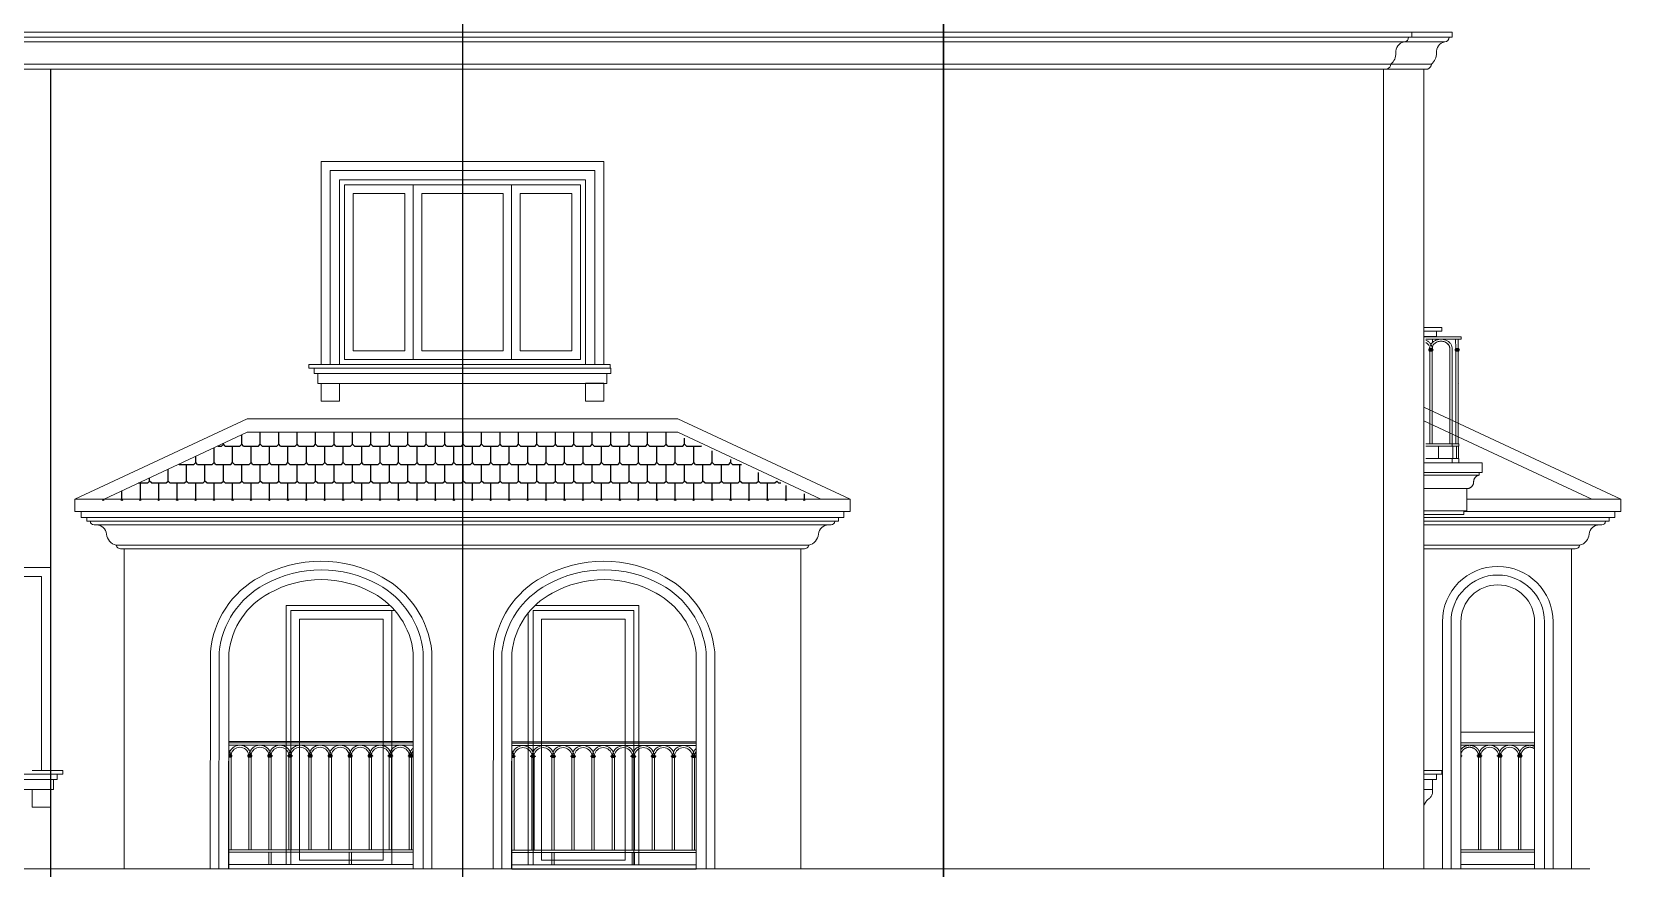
# Model space of a CAD drawing. Header units: millimetres. Extents: x -127141 to 682685, y -1234500 to 49778.
# Drawn here: x 478287 to 491328, y -187242 to -180441 of the extents above; entities that cross this region are included whole.
import ezdxf
from ezdxf.xclip import XClip

# ---------------------------------------------------------------- set-up
doc = ezdxf.new("R2010")
doc.units = ezdxf.units.MM
doc.header["$MEASUREMENT"] = 0
doc.linetypes.add('HIDDEN', pattern=[0.75, 0.5, -0.25])
for name, color, linetype, lineweight in [('-DOOR', 137, 'Continuous', 9), ('-HATCH', 8, 'Continuous', 5), ('-LINE1', 7, 'Continuous', 18), ('-TEXT', 7, 'Continuous', 15)]:
    doc.layers.add(name, color=color, linetype=linetype, lineweight=lineweight)
doc.layers.add('1-NETMANH', color=8, linetype='Continuous')
doc.layers.add('13. NET HATCH', color=251, linetype='Continuous')
doc.layers.add('duong dong', color=6, linetype='HIDDEN', plot=False)
doc.layers.add('LUOI GIONG', color=160, linetype='Continuous', plot=False)

# ---------------------------------------------------------------- blocks, each defined once
blk = doc.blocks.new('lancan')
for p, q in [((-1, 989), (6547, 989)), ((-1, 969), (6547, 969)), ((325, 889), (347, 889)), ((325, 877), (347, 877)), ((326, 893), (346, 893)), ((346, 891), (326, 891)), ((326, 884), (346, 884)), ((326, 882), (346, 882)), ((346, 875), (326, 875)), ((326, 873), (346, 873)), ((346, 893), (350, 893)), ((346, 891), (347, 891)), ((346, 884), (346, 882)), ((346, 884), (355, 884)), ((346, 882), (355, 882)), ((346, 875), (347, 875)), ((346, 873), (346, 120)), ((346, 873), (350, 873)), ((347, 889), (347, 891)), ((347, 891), (350, 891)), ((355, 884), (347, 889)), ((347, 877), (355, 882)), ((347, 875), (347, 877)), ((347, 875), (350, 875)), ((350, 891), (350, 893)), ((350, 873), (350, 875)), ((355, 882), (355, 884)), ((488, 889), (480, 884)), ((480, 884), (480, 882)), ((490, 884), (480, 884)), ((480, 882), (488, 877)), ((490, 882), (480, 882)), ((486, 893), (486, 891)), ((486, 893), (490, 893)), ((486, 891), (488, 891)), ((486, 875), (486, 873)), ((486, 875), (488, 875)), ((486, 873), (490, 873)), ((488, 891), (488, 889)), ((488, 891), (490, 891)), ((488, 889), (510, 889)), ((488, 877), (488, 875)), ((488, 877), (510, 877)), ((488, 875), (490, 875)), ((490, 893), (509, 893)), ((509, 891), (490, 891)), ((490, 882), (490, 884)), ((490, 884), (509, 884)), ((490, 882), (509, 882)), ((509, 875), (490, 875)), ((490, 120), (490, 873)), ((490, 873), (509, 873)), ((509, 893), (513, 893)), ((509, 891), (510, 891)), ((509, 884), (509, 882)), ((509, 884), (519, 884)), ((509, 882), (519, 882)), ((509, 875), (510, 875)), ((509, 873), (509, 120)), ((509, 873), (513, 873)), ((510, 889), (510, 891)), ((510, 891), (513, 891)), ((519, 884), (510, 889)), ((510, 877), (519, 882)), ((510, 875), (510, 877)), ((510, 875), (513, 875)), ((513, 891), (513, 893)), ((513, 873), (513, 875)), ((519, 882), (519, 884)), ((651, 889), (643, 884)), ((643, 884), (643, 882)), ((653, 884), (643, 884)), ((643, 882), (651, 877)), ((653, 882), (643, 882)), ((649, 893), (649, 891)), ((649, 893), (653, 893)), ((649, 891), (651, 891)), ((649, 875), (649, 873)), ((649, 875), (651, 875)), ((649, 873), (653, 873)), ((651, 891), (651, 889)), ((651, 891), (653, 891)), ((651, 889), (674, 889)), ((651, 877), (651, 875)), ((651, 877), (674, 877)), ((651, 875), (653, 875)), ((653, 893), (672, 893)), ((672, 891), (653, 891)), ((653, 882), (653, 884)), ((653, 884), (672, 884)), ((653, 882), (672, 882)), ((672, 875), (653, 875)), ((653, 120), (653, 873)), ((653, 873), (672, 873)), ((672, 893), (676, 893)), ((672, 891), (674, 891)), ((672, 884), (672, 882)), ((672, 884), (682, 884)), ((672, 882), (682, 882)), ((672, 875), (674, 875)), ((672, 873), (672, 120)), ((672, 873), (676, 873)), ((674, 889), (674, 891)), ((674, 891), (676, 891)), ((682, 884), (674, 889)), ((674, 877), (682, 882)), ((674, 875), (674, 877)), ((674, 875), (676, 875)), ((676, 891), (676, 893)), ((676, 873), (676, 875)), ((682, 882), (682, 884)), ((814, 889), (806, 884)), ((806, 884), (806, 882)), ((816, 884), (806, 884)), ((806, 882), (814, 877)), ((816, 882), (806, 882)), ((812, 893), (812, 891)), ((812, 893), (816, 893)), ((812, 891), (814, 891)), ((812, 875), (812, 873)), ((812, 875), (814, 875)), ((812, 873), (816, 873)), ((814, 891), (814, 889)), ((814, 891), (816, 891)), ((814, 889), (837, 889)), ((814, 877), (814, 875)), ((814, 877), (837, 877)), ((814, 875), (816, 875)), ((816, 893), (835, 893)), ((835, 891), (816, 891)), ((816, 882), (816, 884)), ((816, 884), (835, 884)), ((816, 882), (835, 882)), ((835, 875), (816, 875)), ((816, 120), (816, 873)), ((816, 873), (835, 873)), ((835, 893), (839, 893)), ((835, 891), (837, 891)), ((835, 884), (835, 882)), ((835, 884), (845, 884)), ((835, 882), (845, 882)), ((835, 875), (837, 875)), ((835, 873), (835, 120)), ((835, 873), (839, 873)), ((837, 889), (837, 891)), ((837, 891), (839, 891)), ((845, 884), (837, 889)), ((837, 877), (845, 882)), ((837, 875), (837, 877)), ((837, 875), (839, 875)), ((839, 891), (839, 893)), ((839, 873), (839, 875)), ((845, 882), (845, 884)), ((978, 889), (969, 884)), ((969, 884), (969, 882)), ((979, 884), (969, 884)), ((969, 882), (978, 877)), ((979, 882), (969, 882)), ((975, 893), (975, 891)), ((975, 893), (979, 893)), ((975, 891), (978, 891)), ((975, 875), (975, 873)), ((975, 875), (978, 875)), ((975, 873), (979, 873)), ((978, 891), (978, 889)), ((978, 891), (979, 891)), ((978, 889), (1000, 889)), ((978, 877), (978, 875)), ((978, 877), (1000, 877)), ((978, 875), (979, 875)), ((979, 893), (998, 893)), ((998, 891), (979, 891)), ((979, 882), (979, 884)), ((979, 884), (998, 884)), ((979, 882), (998, 882)), ((998, 875), (979, 875)), ((979, 120), (979, 873)), ((979, 873), (998, 873)), ((998, 893), (1002, 893)), ((998, 891), (1000, 891)), ((998, 884), (998, 882)), ((998, 884), (1008, 884)), ((998, 882), (1008, 882)), ((998, 875), (1000, 875)), ((998, 873), (998, 120)), ((998, 873), (1002, 873)), ((1000, 889), (1000, 891)), ((1000, 891), (1002, 891)), ((1008, 884), (1000, 889)), ((1000, 877), (1008, 882)), ((1000, 875), (1000, 877)), ((1000, 875), (1002, 875)), ((1002, 891), (1002, 893)), ((1002, 873), (1002, 875)), ((1008, 882), (1008, 884)), ((1141, 889), (1133, 884)), ((1133, 884), (1133, 882)), ((1142, 884), (1133, 884)), ((1133, 882), (1141, 877)), ((1142, 882), (1133, 882)), ((1138, 893), (1138, 891)), ((1138, 893), (1142, 893)), ((1138, 891), (1141, 891)), ((1138, 875), (1138, 873)), ((1138, 875), (1141, 875)), ((1138, 873), (1142, 873)), ((1141, 891), (1141, 889)), ((1141, 891), (1142, 891)), ((1141, 889), (1163, 889)), ((1141, 877), (1141, 875)), ((1141, 877), (1163, 877)), ((1141, 875), (1142, 875)), ((1142, 893), (1162, 893)), ((1162, 891), (1142, 891)), ((1142, 882), (1142, 884)), ((1142, 884), (1162, 884)), ((1142, 882), (1162, 882)), ((1162, 875), (1142, 875)), ((1142, 120), (1142, 873)), ((1142, 873), (1162, 873)), ((1162, 893), (1166, 893)), ((1162, 891), (1163, 891)), ((1162, 884), (1162, 882)), ((1162, 884), (1171, 884)), ((1162, 882), (1171, 882)), ((1162, 875), (1163, 875)), ((1162, 873), (1162, 120)), ((1162, 873), (1166, 873)), ((1163, 889), (1163, 891)), ((1163, 891), (1166, 891)), ((1171, 884), (1163, 889)), ((1163, 877), (1171, 882)), ((1163, 875), (1163, 877)), ((1163, 875), (1166, 875)), ((1166, 891), (1166, 893)), ((1166, 873), (1166, 875)), ((1171, 882), (1171, 884)), ((1304, 889), (1296, 884)), ((1296, 884), (1296, 882)), ((1306, 884), (1296, 884)), ((1296, 882), (1304, 877)), ((1306, 882), (1296, 882)), ((1302, 893), (1302, 891)), ((1302, 893), (1306, 893)), ((1302, 891), (1304, 891)), ((1302, 875), (1302, 873)), ((1302, 875), (1304, 875)), ((1302, 873), (1306, 873)), ((1304, 891), (1304, 889)), ((1304, 891), (1306, 891)), ((1304, 889), (1326, 889)), ((1304, 877), (1304, 875)), ((1304, 877), (1326, 877)), ((1304, 875), (1306, 875)), ((1306, 893), (1325, 893)), ((1325, 891), (1306, 891)), ((1306, 882), (1306, 884)), ((1306, 884), (1325, 884)), ((1306, 882), (1325, 882)), ((1325, 875), (1306, 875)), ((1306, 120), (1306, 873)), ((1306, 873), (1325, 873)), ((1325, 893), (1329, 893)), ((1325, 891), (1326, 891)), ((1325, 884), (1325, 882)), ((1325, 884), (1335, 884)), ((1325, 882), (1335, 882)), ((1325, 875), (1326, 875)), ((1325, 873), (1325, 120)), ((1325, 873), (1329, 873)), ((1326, 889), (1326, 891)), ((1326, 891), (1329, 891)), ((1335, 884), (1326, 889)), ((1326, 877), (1335, 882)), ((1326, 875), (1326, 877)), ((1326, 875), (1329, 875)), ((1329, 891), (1329, 893)), ((1329, 873), (1329, 875)), ((1335, 882), (1335, 884)), ((1467, 889), (1459, 884)), ((1459, 884), (1459, 882)), ((1469, 884), (1459, 884)), ((1459, 882), (1467, 877)), ((1469, 882), (1459, 882)), ((1465, 893), (1465, 891)), ((1465, 893), (1469, 893)), ((1465, 891), (1467, 891)), ((1465, 875), (1465, 873)), ((1465, 875), (1467, 875)), ((1465, 873), (1469, 873)), ((1467, 891), (1467, 889)), ((1467, 891), (1469, 891)), ((1467, 889), (1490, 889)), ((1467, 877), (1467, 875)), ((1467, 877), (1490, 877)), ((1467, 875), (1469, 875)), ((1469, 893), (1488, 893)), ((1488, 891), (1469, 891)), ((1469, 882), (1469, 884)), ((1469, 884), (1488, 884)), ((1469, 882), (1488, 882)), ((1488, 875), (1469, 875)), ((1469, 120), (1469, 873)), ((1469, 873), (1488, 873)), ((1488, 893), (1492, 893)), ((1488, 891), (1490, 891)), ((1488, 884), (1488, 882)), ((1488, 884), (1498, 884)), ((1488, 882), (1498, 882)), ((1488, 875), (1490, 875)), ((1488, 873), (1488, 120)), ((1488, 873), (1492, 873)), ((1490, 889), (1490, 891)), ((1490, 891), (1492, 891)), ((1498, 884), (1490, 889)), ((1490, 877), (1498, 882)), ((1490, 875), (1490, 877)), ((1490, 875), (1492, 875)), ((1492, 891), (1492, 893)), ((1492, 873), (1492, 875)), ((1498, 882), (1498, 884)), ((1630, 889), (1622, 884)), ((1622, 884), (1622, 882)), ((1632, 884), (1622, 884)), ((1622, 882), (1630, 877)), ((1632, 882), (1622, 882)), ((1628, 893), (1628, 891)), ((1628, 893), (1632, 893)), ((1628, 891), (1630, 891)), ((1628, 875), (1628, 873)), ((1628, 875), (1630, 875)), ((1628, 873), (1632, 873)), ((1630, 891), (1630, 889)), ((1630, 891), (1632, 891)), ((1630, 889), (1653, 889)), ((1630, 877), (1630, 875)), ((1630, 877), (1653, 877)), ((1630, 875), (1632, 875)), ((1632, 893), (1651, 893)), ((1651, 891), (1632, 891)), ((1632, 882), (1632, 884)), ((1632, 884), (1651, 884)), ((1632, 882), (1651, 882)), ((1651, 875), (1632, 875)), ((1632, 120), (1632, 873)), ((1632, 873), (1651, 873)), ((1651, 893), (1655, 893)), ((1651, 891), (1653, 891)), ((1651, 884), (1651, 882)), ((1651, 884), (1661, 884)), ((1651, 882), (1661, 882)), ((1651, 875), (1653, 875)), ((1651, 873), (1651, 120)), ((1651, 873), (1655, 873)), ((1653, 889), (1653, 891)), ((1653, 891), (1655, 891)), ((1661, 884), (1653, 889)), ((1653, 877), (1661, 882)), ((1653, 875), (1653, 877)), ((1653, 875), (1655, 875)), ((1655, 891), (1655, 893)), ((1655, 873), (1655, 875)), ((1661, 882), (1661, 884)), ((1794, 889), (1785, 884)), ((1785, 884), (1785, 882)), ((1795, 884), (1785, 884)), ((1785, 882), (1794, 877)), ((1795, 882), (1785, 882)), ((1791, 893), (1791, 891)), ((1791, 893), (1795, 893)), ((1791, 891), (1794, 891)), ((1791, 875), (1791, 873)), ((1791, 875), (1794, 875)), ((1791, 873), (1795, 873)), ((1794, 891), (1794, 889)), ((1794, 891), (1795, 891)), ((1794, 889), (1816, 889)), ((1794, 877), (1794, 875)), ((1794, 877), (1816, 877)), ((1794, 875), (1795, 875)), ((1795, 893), (1814, 893)), ((1814, 891), (1795, 891)), ((1795, 882), (1795, 884)), ((1795, 884), (1814, 884)), ((1795, 882), (1814, 882)), ((1814, 875), (1795, 875)), ((1795, 120), (1795, 873)), ((1795, 873), (1814, 873)), ((1814, 893), (1818, 893)), ((1814, 891), (1816, 891)), ((1814, 884), (1814, 882)), ((1814, 884), (1824, 884)), ((1814, 882), (1824, 882)), ((1814, 875), (1816, 875)), ((1814, 873), (1814, 120)), ((1814, 873), (1818, 873)), ((1816, 889), (1816, 891)), ((1816, 891), (1818, 891)), ((1824, 884), (1816, 889)), ((1816, 877), (1824, 882)), ((1816, 875), (1816, 877)), ((1816, 875), (1818, 875)), ((1818, 891), (1818, 893)), ((1818, 873), (1818, 875)), ((1824, 882), (1824, 884)), ((-1, 120), (6547, 120)), ((-1, 100), (6547, 100)), ((-1, 0), (6547, 0))]:
    blk.add_line(p, q)
for points in [[(672, 100), (653, 100), (653, 0), (672, 0)], [(1325, 100), (1306, 100), (1306, 0), (1325, 0)]]:
    blk.add_lwpolyline(points, close=True)
for centre, radius, start, end in [((254, 880), 89.2, 8.5304, 171.4696), ((418, 880), 89.2, 8.5304, 171.4696), ((418, 880), 73.2, 10.4137, 169.5863), ((581, 880), 89.2, 8.5304, 171.4696), ((581, 880), 73.2, 10.4137, 169.5863), ((744, 880), 89.2, 8.5304, 171.4696), ((744, 880), 73.2, 10.4137, 169.5863), ((907, 880), 89.2, 8.5304, 171.4696), ((907, 880), 73.2, 10.4137, 169.5863), ((1070, 880), 89.2, 8.5304, 171.4696), ((1070, 880), 73.2, 10.4137, 169.5863), ((1234, 880), 89.2, 8.5304, 171.4696), ((1234, 880), 73.2, 10.4137, 169.5863), ((1397, 880), 89.2, 8.5304, 171.4696), ((1397, 880), 73.2, 10.4137, 169.5863), ((1560, 880), 89.2, 8.5304, 171.4696), ((1560, 880), 73.2, 10.4137, 169.5863), ((1723, 880), 89.2, 8.5304, 171.4696), ((1723, 880), 73.2, 10.4137, 169.5863), ((1886, 880), 89.2, 8.5304, 171.4696), ((1886, 880), 73.2, 10.4137, 169.5863)]:
    blk.add_arc(centre, radius, start, end)

msp = doc.modelspace()

# ---------------------------------------------------------------- hatches: boundary and pattern name
at = {"layer": '13. NET HATCH'}
h = msp.add_hatch(dxfattribs=at)
h.set_pattern_fill('MAIGO-12', color=256, scale=300)
h.set_pattern_definition([(0, (156756.85, -155005.27), (75, 150), [120, -30, 120, -30]), (90, (156741.85, -154990.27), (-75, 150), [135, -165]), (45, (156726.85, -155005.27), (75, 150), [21.213203, -403.050865]), (135, (156756.85, -155005.27), (-75, 150), [21.213203, -403.050865])])
h.paths.add_polyline_path([(483492, -183693.2), (480036.5, -183693.2), (478849.9, -184246.6), (484678.6, -184246.6)])

# ---------------------------------------------------------------- linework, layer by layer
at = {"layer": '-DOOR', "lineweight": 9}
for p, q in [((480826.3, -183101.5), (480826.3, -181681.5)), ((480826.3, -181681.5), (481386.4, -181681.5)), ((480896.3, -181751.5), (481316.4, -181751.5)), ((480896.3, -183031.5), (480896.3, -181751.5)), ((481316.4, -181751.5), (481316.4, -183031.5)), ((481386.4, -181681.5), (481386.4, -183101.5)), ((482746.3, -181681.5), (481386.4, -181681.5)), ((482116.2, -181751.5), (481456.4, -181751.5)), ((481456.4, -181751.5), (481456.4, -183031.5)), ((482116.2, -183031.5), (482116.2, -181751.5)), ((482186.2, -181681.5), (482186.2, -183101.5)), ((482746.3, -183101.5), (482746.3, -181681.5)), ((481316.4, -183031.5), (480896.3, -183031.5)), ((481456.4, -183031.5), (482116.2, -183031.5)), ((480826.3, -183101.5), (481386.4, -183101.5)), ((481386.4, -183101.5), (482746.3, -183101.5))]:
    msp.add_line(p, q, dxfattribs=at)
for points in [[(481316.4, -181751.5), (480896.3, -181751.5), (480896.3, -183031.5), (481316.4, -183031.5)], [(482256.2, -181751.5), (482676.3, -181751.5), (482676.3, -183031.5), (482256.2, -183031.5)], [(481141.5, -185211.3), (480461.5, -185211.3), (480461.5, -187171.3), (481141.5, -187171.3)], [(482430.1, -185211.3), (483110.1, -185211.3), (483110.1, -187171.3), (482430.1, -187171.3)]]:
    msp.add_lwpolyline(points, close=True, dxfattribs=at)
for points in [[(480351.5, -185102), (480351.5, -187206.2)], [(481198.1, -185101.3), (480353.3, -185101.3)], [(481236, -185141.3), (480391.5, -185141.3), (480391.5, -187206.2)], [(481211.5, -187206.2), (481211.5, -185141.3)], [(482320.1, -187206.2), (482320.1, -185163.1)], [(482360.1, -187206.2), (482360.1, -185141.3), (483180.1, -185141.3), (483180.1, -187206.2)], [(482376.5, -185101.3), (483220.1, -185101.3), (483220.1, -187206.2)]]:
    msp.add_lwpolyline(points, dxfattribs=at)
at = {"layer": '-HATCH'}
for p, q in [((489834.5, -180481.2), (475381, -180481.2)), ((475526, -180701.2), (489664.5, -180701.2)), ((480710, -183141.5), (480710, -181565.2)), ((480710, -181565.2), (482862.6, -181565.2)), ((482862.6, -181565.2), (482862.6, -183141.5)), ((489600.1, -182917.3), (489851.5, -182917.3)), ((489623.3, -182965.6), (489619.5, -182963.3)), ((489629.7, -182937.3), (489620, -182937.3)), ((489620, -182945.1), (489625.1, -182947.4)), ((489623.2, -182965.6), (489620, -182963.6)), ((489626.8, -182968.1), (489623.2, -182965.6)), ((489627, -182968.1), (489623.3, -182965.6)), ((489625.1, -182947.4), (489629.7, -182949.7)), ((489629.7, -182970.3), (489626.8, -182968.1)), ((489630.4, -182970.7), (489627, -182968.1)), ((489636.2, -182937.3), (489629.7, -182937.3)), ((489629.7, -182949.7), (489630.1, -182950)), ((489630.1, -182950), (489635, -182952.9)), ((489635, -182952.9), (489636.2, -182953.7)), ((489675.1, -182937.3), (489636.2, -182937.3)), ((489636.2, -182953.7), (489639.6, -182956)), ((489639.6, -182956), (489644, -182959.4)), ((489644, -182959.4), (489648, -182963.1)), ((489648, -182963.1), (489651.8, -182966.9)), ((489651.8, -182966.9), (489655.3, -182970.9)), ((489666.7, -182970.9), (489670.2, -182966.9)), ((489666.8, -182970.9), (489670.3, -182966.9)), ((489670.2, -182966.9), (489674, -182963.1)), ((489670.3, -182966.9), (489674.1, -182963.1)), ((489674, -182963.1), (489675.1, -182962)), ((489674.1, -182963.1), (489678.2, -182959.4)), ((489675.1, -182962), (489675.1, -182937.3)), ((489736.6, -182937.3), (489675.1, -182937.3)), ((489675.1, -182962), (489678.1, -182959.4)), ((489678.1, -182959.4), (489682.4, -182956)), ((489678.2, -182959.4), (489682.5, -182956)), ((489682.4, -182956), (489687, -182952.9)), ((489682.5, -182956), (489687.2, -182952.9)), ((489687, -182952.9), (489691.9, -182950)), ((489687.2, -182952.9), (489692, -182950)), ((489695.2, -182968.1), (489691.8, -182970.7)), ((489691.9, -182950), (489696.9, -182947.4)), ((489692, -182950), (489697.1, -182947.4)), ((489698.8, -182965.6), (489695.2, -182968.1)), ((489696.9, -182947.4), (489702.2, -182945)), ((489697.1, -182947.4), (489702.3, -182945)), ((489702.7, -182963.3), (489698.8, -182965.6)), ((489702.2, -182945), (489707.6, -182943)), ((489702.3, -182945), (489707.8, -182943)), ((489706.7, -182961.2), (489702.7, -182963.3)), ((489710.8, -182959.4), (489706.7, -182961.2)), ((489707.6, -182943), (489707.8, -182943)), ((489707.8, -182943), (489713.2, -182941.2)), ((489715.1, -182957.7), (489710.8, -182959.4)), ((489713.2, -182941.2), (489713.4, -182941.2)), ((489713.4, -182941.2), (489718.9, -182939.8)), ((489719.5, -182956.4), (489715.1, -182957.7)), ((489718.9, -182939.8), (489719.1, -182939.8)), ((489719.1, -182939.8), (489724.7, -182938.6)), ((489724, -182955.2), (489719.5, -182956.4)), ((489728.6, -182954.3), (489724, -182955.2)), ((489724.7, -182938.6), (489724.9, -182938.6)), ((489724.9, -182938.6), (489730.6, -182937.8)), ((489733.3, -182953.7), (489728.6, -182954.3)), ((489730.8, -182937.8), (489730.6, -182937.8)), ((489730.8, -182937.8), (489736.6, -182937.3)), ((489738, -182953.3), (489733.3, -182953.7)), ((489736.6, -182937.3), (489748.6, -182937.3)), ((489742.7, -182953.2), (489738, -182953.3)), ((489747.2, -182953.3), (489742.7, -182953.2)), ((489747.4, -182953.3), (489747.2, -182953.3)), ((489751.9, -182953.7), (489747.4, -182953.3)), ((489748.6, -182937.3), (489754.6, -182937.8)), ((489851.5, -182937.3), (489748.6, -182937.3)), ((489752.1, -182953.7), (489751.9, -182953.7)), ((489756.6, -182954.3), (489752.1, -182953.7)), ((489754.6, -182937.8), (489760.5, -182938.6)), ((489756.7, -182954.3), (489756.6, -182954.3)), ((489761.2, -182955.2), (489756.7, -182954.3)), ((489760.5, -182938.6), (489766.3, -182939.8)), ((489761.3, -182955.2), (489761.2, -182955.2)), ((489765.7, -182956.4), (489761.3, -182955.2)), ((489765.8, -182956.4), (489765.7, -182956.4)), ((489770.1, -182957.7), (489765.8, -182956.4)), ((489766.3, -182939.8), (489772, -182941.2)), ((489774.4, -182959.4), (489770.1, -182957.7)), ((489770.2, -182957.7), (489770.1, -182957.7)), ((489774.5, -182959.4), (489770.2, -182957.7)), ((489772, -182941.2), (489777.6, -182943)), ((489778.5, -182961.2), (489774.4, -182959.4)), ((489778.7, -182961.2), (489774.5, -182959.4)), ((489777.6, -182943), (489783, -182945)), ((489782.5, -182963.3), (489778.5, -182961.2)), ((489782.7, -182963.3), (489778.7, -182961.2)), ((489786.4, -182965.6), (489782.5, -182963.3)), ((489786.5, -182965.6), (489782.7, -182963.3)), ((489783, -182945), (489788.3, -182947.4)), ((489790, -182968.1), (489786.4, -182965.6)), ((489790.1, -182968.1), (489786.5, -182965.6)), ((489788.3, -182947.4), (489793.3, -182950)), ((489793.4, -182970.7), (489790, -182968.1)), ((489793.6, -182970.7), (489790.1, -182968.1)), ((489793.3, -182950), (489798.2, -182952.9)), ((489798.2, -182952.9), (489802.8, -182956)), ((489802.8, -182956), (489807.2, -182959.4)), ((489807.2, -182959.4), (489811.2, -182963.1)), ((489811.2, -182963.1), (489815, -182966.9)), ((489815, -182966.9), (489818.5, -182970.9)), ((489906.9, -182917.3), (489851.5, -182917.3)), ((489851.5, -182937.3), (489854.2, -182937.3)), ((489851.5, -182937.3), (489906.9, -182937.3)), ((489864.3, -183013.2), (489861.3, -182937.3)), ((489883.2, -182937.3), (489883.4, -182988.7)), ((489906.9, -182917.3), (489906.9, -182937.3)), ((489630.3, -182970.7), (489629.7, -182970.3)), ((489633.5, -182973.6), (489630.3, -182970.7)), ((489633.6, -182973.6), (489630.4, -182970.7)), ((489636.2, -182976.4), (489633.5, -182973.6)), ((489636.6, -182976.6), (489633.6, -182973.6)), ((489636.5, -182976.6), (489636.2, -182976.4)), ((489639.2, -182979.8), (489636.5, -182976.6)), ((489639.3, -182979.8), (489636.6, -182976.6)), ((489641.7, -182983.2), (489639.2, -182979.8)), ((489641.8, -182983.2), (489639.3, -182979.8)), ((489649.8, -183017.2), (489641.6, -183022.2)), ((489641.6, -183022.2), (489641.6, -183024.2)), ((489641.6, -183022.2), (489651.3, -183022.2)), ((489641.6, -183024.2), (489649.8, -183029.2)), ((489641.6, -183024.2), (489651.3, -183024.2)), ((489643.9, -182986.6), (489641.7, -182983.2)), ((489644.1, -182986.6), (489641.8, -182983.2)), ((489645.9, -182990.2), (489643.9, -182986.6)), ((489646, -182990.2), (489644.1, -182986.6)), ((489647.4, -183013.2), (489647.4, -183015.2)), ((489651.3, -183013.2), (489647.4, -183013.2)), ((489647.4, -183015.2), (489649.8, -183015.2)), ((489647.4, -183031.2), (489647.4, -183033.2)), ((489649.8, -183031.2), (489647.4, -183031.2)), ((489651.3, -183033.2), (489647.4, -183033.2)), ((489650, -183001.5), (489648.9, -182997.6)), ((489650.1, -183001.5), (489649, -182997.6)), ((489649.8, -183015.2), (489649.8, -183017.2)), ((489649.8, -183015.2), (489651.3, -183015.2)), ((489649.8, -183017.2), (489651.3, -183017.2)), ((489649.8, -183029.2), (489649.8, -183031.2)), ((489649.8, -183029.2), (489651.3, -183029.2)), ((489651.3, -183031.2), (489649.8, -183031.2)), ((489650.7, -183005.3), (489650, -183001.5)), ((489650.9, -183005.3), (489650.1, -183001.5)), ((489651.2, -183009.2), (489650.7, -183005.3)), ((489651.3, -183009.2), (489650.9, -183005.3)), ((489651.3, -183013.2), (489651.2, -183009.2)), ((489651.4, -183011.4), (489651.3, -183009.2)), ((489651.3, -183013.2), (489651.4, -183011.4)), ((489651.5, -183013.2), (489651.3, -183013.2)), ((489651.3, -183015.2), (489651.3, -183013.2)), ((489651.3, -183015.2), (489651.3, -183017.2)), ((489651.5, -183015.2), (489651.3, -183015.2)), ((489651.5, -183017.2), (489651.3, -183017.2)), ((489651.3, -183022.2), (489651.3, -183018.8)), ((489651.3, -183022.2), (489651.3, -183024.2)), ((489651.5, -183022.2), (489651.3, -183022.2)), ((489651.5, -183024.2), (489651.3, -183024.2)), ((489651.3, -183029.2), (489651.3, -183031.2)), ((489651.5, -183029.2), (489651.3, -183029.2)), ((489651.3, -183031.2), (489651.3, -183033.2)), ((489651.5, -183031.2), (489651.3, -183031.2)), ((489651.3, -183033.2), (489651.5, -183033.2)), ((489651.3, -183033.2), (489651.3, -183065.6)), ((489651.3, -183065.6), (489651.3, -183397)), ((489651.5, -183013.2), (489651.4, -183011.4)), ((489651.5, -183013.2), (489651.7, -183008.2)), ((489651.5, -183015.2), (489651.5, -183013.2)), ((489651.5, -183013.2), (489670.7, -183013.2)), ((489651.5, -183017.2), (489651.5, -183015.2)), ((489651.5, -183015.2), (489670.7, -183015.2)), ((489651.5, -183022.1), (489651.5, -183017.2)), ((489651.5, -183024.2), (489651.5, -183022.2)), ((489651.5, -183022.2), (489670.7, -183022.2)), ((489651.5, -183024.2), (489670.7, -183024.2)), ((489651.5, -183029.2), (489651.5, -183027.8)), ((489651.5, -183031.2), (489651.5, -183029.2)), ((489651.5, -183033.2), (489651.5, -183031.2)), ((489670.7, -183031.2), (489651.5, -183031.2)), ((489651.5, -183786.2), (489651.5, -183033.2)), ((489651.5, -183033.2), (489670.7, -183033.2)), ((489651.7, -183008.2), (489652.3, -183003.2)), ((489652.3, -183003.2), (489653.2, -182998.3)), ((489653.2, -182998.3), (489654.6, -182993.5)), ((489654.6, -182993.5), (489656.3, -182988.7)), ((489655.3, -182970.9), (489658.5, -182975.2)), ((489655.4, -183017.2), (489666.8, -183017.2)), ((489655.4, -183029.2), (489666.8, -183029.2)), ((489656.3, -182988.7), (489658.4, -182984.1)), ((489658.4, -182984.1), (489660.9, -182979.6)), ((489658.5, -182975.2), (489661, -182979.1)), ((489660.9, -182979.6), (489661.1, -182979.3)), ((489661, -182979.1), (489663.6, -182975.2)), ((489661, -182979.1), (489661.1, -182979.3)), ((489661.1, -182979.3), (489663.7, -182975.2)), ((489661.3, -182979.6), (489661.1, -182979.3)), ((489663.7, -182984.1), (489661.3, -182979.6)), ((489663.6, -182975.2), (489666.7, -182970.9)), ((489663.7, -182975.2), (489666.8, -182970.9)), ((489665.8, -182988.7), (489663.7, -182984.1)), ((489667.6, -182993.5), (489665.8, -182988.7)), ((489668.9, -182998.3), (489667.6, -182993.5)), ((489669.9, -183003.2), (489668.9, -182998.3)), ((489670.5, -183008.2), (489669.9, -183003.2)), ((489670.7, -183013.2), (489670.5, -183008.2)), ((489670.8, -183009.2), (489670.7, -183013.2)), ((489670.7, -183013.2), (489670.7, -183015.2)), ((489674.6, -183013.2), (489670.7, -183013.2)), ((489670.7, -183015.2), (489670.7, -183017.2)), ((489670.7, -183015.2), (489672.2, -183015.2)), ((489670.7, -183017.2), (489670.7, -183018.6)), ((489670.7, -183017.2), (489672.2, -183017.2)), ((489670.7, -183022.2), (489670.7, -183024.2)), ((489674, -183022.2), (489670.7, -183022.2)), ((489670.7, -183024.2), (489673.6, -183024.2)), ((489670.7, -183027.8), (489670.7, -183029.2)), ((489670.7, -183029.2), (489670.7, -183031.2)), ((489670.7, -183029.2), (489672.2, -183029.2)), ((489670.7, -183031.2), (489670.7, -183033.2)), ((489670.7, -183031.2), (489671.9, -183031.2)), ((489671.3, -183033.2), (489670.7, -183035.1)), ((489670.7, -183033.2), (489671.3, -183033.2)), ((489670.7, -183033.2), (489670.7, -183035.1)), ((489670.7, -183035.1), (489670.7, -183397)), ((489671.3, -183005.3), (489670.8, -183009.2)), ((489672.1, -183001.5), (489671.3, -183005.3)), ((489671.9, -183031.2), (489671.3, -183033.2)), ((489674.6, -183033.2), (489671.3, -183033.2)), ((489672.2, -183030.2), (489671.9, -183031.2)), ((489672.2, -183031.2), (489671.9, -183031.2)), ((489673.1, -182997.6), (489672.1, -183001.5)), ((489672.2, -183017.2), (489672.2, -183015.2)), ((489672.2, -183015.2), (489674.6, -183015.2)), ((489674.4, -183018.5), (489672.2, -183017.2)), ((489672.2, -183029.2), (489672.5, -183029)), ((489672.2, -183030.2), (489672.2, -183029.2)), ((489672.5, -183029.4), (489672.2, -183030.2)), ((489672.2, -183031.2), (489672.2, -183030.2)), ((489674.6, -183031.2), (489672.2, -183031.2)), ((489672.5, -183029), (489680.4, -183024.2)), ((489672.5, -183029), (489672.5, -183029.4)), ((489673.6, -182996.2), (489673.1, -182997.6)), ((489674.5, -182993.9), (489673.6, -182996.2)), ((489673.6, -182996.2), (489675.1, -182996.2)), ((489673.8, -183023.2), (489673.6, -183024.2)), ((489673.6, -183024.2), (489680.4, -183024.2)), ((489674, -183022.2), (489673.8, -183023.2)), ((489674, -183022.2), (489680.4, -183022.2)), ((489674.7, -183016.9), (489674.4, -183018.5)), ((489680.4, -183022.2), (489674.4, -183018.5)), ((489675.1, -182992.5), (489674.5, -182993.9)), ((489674.6, -183015.2), (489674.6, -183013.2)), ((489674.6, -183033.2), (489674.6, -183031.2)), ((489675, -183010.6), (489674.7, -183016.9)), ((489675, -183010.6), (489675.1, -182996.2)), ((489676.2, -182990.2), (489675.1, -182992.5)), ((489675.1, -182996.2), (489675.1, -182992.5)), ((489678.1, -182986.6), (489676.2, -182990.2)), ((489680.3, -182983.2), (489678.1, -182986.6)), ((489682.8, -182979.8), (489680.3, -182983.2)), ((489680.4, -183024.2), (489680.4, -183022.2)), ((489685.6, -182976.6), (489682.8, -182979.8)), ((489688.5, -182973.6), (489685.6, -182976.6)), ((489691.8, -182970.7), (489688.5, -182973.6)), ((489796.7, -182973.6), (489793.4, -182970.7)), ((489796.8, -182973.6), (489793.6, -182970.7)), ((489799.7, -182976.6), (489796.7, -182973.6)), ((489799.8, -182976.6), (489796.8, -182973.6)), ((489802.4, -182979.8), (489799.7, -182976.6)), ((489802.5, -182979.8), (489799.8, -182976.6)), ((489804.9, -182983.2), (489802.4, -182979.8)), ((489805, -182983.2), (489802.5, -182979.8)), ((489807.1, -182986.6), (489804.9, -182983.2)), ((489807.2, -182986.6), (489805, -182983.2)), ((489809.1, -182990.2), (489807.1, -182986.6)), ((489809.2, -182990.2), (489807.2, -182986.6)), ((489810.7, -182993.9), (489809.1, -182990.2)), ((489810.9, -182993.9), (489809.2, -182990.2)), ((489812.1, -182997.6), (489810.7, -182993.9)), ((489812.2, -182997.6), (489810.9, -182993.9)), ((489813.2, -183001.5), (489812.1, -182997.6)), ((489813.3, -183001.5), (489812.2, -182997.6)), ((489813.9, -183005.3), (489813.2, -183001.5)), ((489814.1, -183005.3), (489813.3, -183001.5)), ((489814.4, -183009.2), (489813.9, -183005.3)), ((489814.5, -183009.2), (489814.1, -183005.3)), ((489814.5, -183013.2), (489814.4, -183009.2)), ((489814.7, -183013.2), (489814.5, -183009.2)), ((489814.5, -183320), (489814.5, -183013.2)), ((489814.7, -183786.2), (489814.7, -183013.2)), ((489818.5, -182970.9), (489821.7, -182975.2)), ((489821.7, -182975.2), (489824.5, -182979.6)), ((489824.5, -182979.6), (489826.9, -182984.1)), ((489826.9, -182984.1), (489829, -182988.7)), ((489829, -182988.7), (489830.8, -182993.5)), ((489830.8, -182993.5), (489832.1, -182998.3)), ((489832.1, -182998.3), (489833.1, -183003.2)), ((489833.1, -183003.2), (489833.7, -183008.2)), ((489833.7, -183008.2), (489833.9, -183013.2)), ((489833.9, -183013.2), (489833.9, -183313.2)), ((489862.6, -183017.2), (489854.4, -183022.2)), ((489854.4, -183022.2), (489854.4, -183024.2)), ((489854.4, -183022.2), (489864.1, -183022.2)), ((489854.4, -183024.2), (489862.6, -183029.2)), ((489854.4, -183024.2), (489864.1, -183024.2)), ((489860.2, -183013.2), (489860.2, -183015.2)), ((489864.1, -183013.2), (489860.2, -183013.2)), ((489860.2, -183015.2), (489862.6, -183015.2)), ((489860.2, -183031.2), (489860.2, -183033.2)), ((489862.6, -183031.2), (489860.2, -183031.2)), ((489864.1, -183033.2), (489860.2, -183033.2)), ((489862.6, -183015.2), (489862.6, -183017.2)), ((489862.6, -183015.2), (489864.1, -183015.2)), ((489862.6, -183017.2), (489864.1, -183017.2)), ((489862.6, -183029.2), (489862.6, -183031.2)), ((489862.6, -183029.2), (489864.1, -183029.2)), ((489864.1, -183031.2), (489862.6, -183031.2)), ((489864.1, -183013.2), (489864.2, -183011.4)), ((489864.3, -183013.2), (489864.1, -183013.2)), ((489864.1, -183015.2), (489864.1, -183013.2)), ((489864.1, -183015.2), (489864.1, -183017.2)), ((489864.3, -183015.2), (489864.1, -183015.2)), ((489864.3, -183017.2), (489864.1, -183017.2)), ((489864.1, -183022.2), (489864.1, -183018.8)), ((489864.1, -183022.2), (489864.1, -183024.2)), ((489864.3, -183022.2), (489864.1, -183022.2)), ((489864.3, -183024.2), (489864.1, -183024.2)), ((489864.1, -183029.2), (489864.1, -183031.2)), ((489864.3, -183029.2), (489864.1, -183029.2)), ((489864.1, -183031.2), (489864.1, -183033.2)), ((489864.3, -183031.2), (489864.1, -183031.2)), ((489864.1, -183033.2), (489864.3, -183033.2)), ((489864.1, -183033.2), (489864.1, -183065.6)), ((489864.1, -183065.6), (489864.1, -183397)), ((489864.3, -183015.2), (489864.3, -183013.2)), ((489864.3, -183013.2), (489883.5, -183013.2)), ((489864.3, -183017.2), (489864.3, -183015.2)), ((489864.3, -183015.2), (489883.5, -183015.2)), ((489864.3, -183022.1), (489864.3, -183017.2)), ((489864.3, -183024.2), (489864.3, -183022.2)), ((489864.3, -183022.2), (489883.5, -183022.2)), ((489864.3, -183024.2), (489883.5, -183024.2)), ((489864.3, -183029.2), (489864.3, -183027.8)), ((489864.3, -183031.2), (489864.3, -183029.2)), ((489864.3, -183033.2), (489864.3, -183031.2)), ((489883.5, -183031.2), (489864.3, -183031.2)), ((489864.3, -183786.2), (489864.3, -183033.2)), ((489864.3, -183033.2), (489883.5, -183033.2)), ((489868.2, -183017.2), (489879.5, -183017.2)), ((489868.2, -183029.2), (489879.5, -183029.2)), ((489883.4, -182988.7), (489883.5, -183013.2)), ((489883.5, -183013.2), (489883.5, -183015.2)), ((489883.5, -183013.2), (489886, -183013.2)), ((489883.5, -183013.2), (489883.5, -183015.2)), ((489887.4, -183013.2), (489883.5, -183013.2)), ((489883.5, -183015.2), (489883.8, -183015.2)), ((489883.5, -183015.2), (489883.5, -183017.2)), ((489883.5, -183015.2), (489883.5, -183017.2)), ((489883.5, -183015.2), (489885, -183015.2)), ((489883.8, -183017.2), (489883.5, -183017.2)), ((489883.5, -183017.2), (489883.5, -183022.2)), ((489883.5, -183017.2), (489883.5, -183018.6)), ((489883.5, -183017.2), (489885, -183017.2)), ((489883.5, -183022.2), (489883.5, -183024.2)), ((489883.5, -183022.2), (489883.8, -183022.2)), ((489883.5, -183022.2), (489883.5, -183024.2)), ((489886.7, -183022.2), (489883.5, -183022.2)), ((489883.5, -183024.2), (489883.5, -183029.2)), ((489883.5, -183024.2), (489883.8, -183024.2)), ((489883.5, -183024.2), (489886.4, -183024.2)), ((489883.5, -183027.8), (489883.5, -183029.2)), ((489883.8, -183029.2), (489883.5, -183029.2)), ((489883.5, -183029.2), (489883.5, -183031.2)), ((489883.5, -183029.2), (489883.5, -183031.2)), ((489883.5, -183029.2), (489885, -183029.2)), ((489883.8, -183031.2), (489883.5, -183031.2)), ((489883.5, -183031.2), (489883.5, -183033.2)), ((489883.5, -183031.2), (489883.5, -183033.2)), ((489883.5, -183031.2), (489884.7, -183031.2)), ((489883.5, -183033.2), (489883.8, -183033.2)), ((489883.5, -183033.2), (489883.5, -183293.4)), ((489884, -183033.2), (489883.5, -183035.1)), ((489883.5, -183033.2), (489884, -183033.2)), ((489883.5, -183033.2), (489883.5, -183035.1)), ((489883.5, -183035.1), (489883.5, -183397)), ((489883.8, -183015.2), (489883.8, -183017.2)), ((489883.8, -183015.2), (489886, -183015.2)), ((489883.8, -183017.2), (489891.4, -183022.2)), ((489883.8, -183022.2), (489883.8, -183024.2)), ((489884.9, -183022.2), (489883.8, -183022.2)), ((489891.4, -183024.2), (489883.8, -183029.2)), ((489884.9, -183024.2), (489883.8, -183024.2)), ((489883.8, -183029.2), (489883.8, -183031.2)), ((489883.8, -183031.2), (489883.8, -183033.2)), ((489883.8, -183031.2), (489883.8, -183031.2)), ((489884.9, -183031.2), (489883.8, -183031.2)), ((489884.9, -183033.2), (489883.8, -183033.2)), ((489884.7, -183031.2), (489884, -183033.2)), ((489887.4, -183033.2), (489884, -183033.2)), ((489885, -183030.2), (489884.7, -183031.2)), ((489885, -183031.2), (489884.7, -183031.2)), ((489884.9, -183022.2), (489884.9, -183024.2)), ((489886, -183022.2), (489884.9, -183022.2)), ((489886, -183024.2), (489884.9, -183024.2)), ((489884.9, -183031.2), (489884.9, -183033.2)), ((489886, -183031.2), (489884.9, -183031.2)), ((489886, -183033.2), (489884.9, -183033.2)), ((489885, -183017.2), (489885, -183015.2)), ((489885, -183015.2), (489887.4, -183015.2)), ((489887.2, -183018.5), (489885, -183017.2)), ((489885, -183029.2), (489885.3, -183029)), ((489885, -183030.2), (489885, -183029.2)), ((489885.2, -183029.4), (489885, -183030.2)), ((489885, -183031.2), (489885, -183030.2)), ((489887.4, -183031.2), (489885, -183031.2)), ((489885.3, -183029), (489885.2, -183029.4)), ((489885.3, -183029), (489893.2, -183024.2)), ((489886, -183013.2), (489886, -183015.2)), ((489886, -183022.2), (489886, -183024.2)), ((489887, -183022.2), (489886, -183022.2)), ((489886, -183024.2), (489887, -183024.2)), ((489886, -183031.2), (489886, -183033.2)), ((489886.6, -183023.2), (489886.4, -183024.2)), ((489886.4, -183024.2), (489893.2, -183024.2)), ((489886.7, -183022.2), (489886.6, -183023.2)), ((489886.7, -183022.2), (489893.2, -183022.2)), ((489887, -183022.2), (489887, -183024.2)), ((489887, -183022.2), (489888.1, -183022.2)), ((489887, -183024.2), (489888.1, -183024.2)), ((489887.4, -183016.9), (489887.2, -183018.5)), ((489893.2, -183022.2), (489887.2, -183018.5)), ((489887.4, -183015.2), (489887.4, -183013.2)), ((489887.4, -183033.2), (489887.4, -183031.2)), ((489888.1, -183022.2), (489888.1, -183024.2)), ((489889.2, -183022.2), (489888.1, -183022.2)), ((489889.2, -183024.2), (489888.1, -183024.2)), ((489889.2, -183022.2), (489889.2, -183024.2)), ((489890.3, -183022.2), (489889.2, -183022.2)), ((489890.3, -183024.2), (489889.2, -183024.2)), ((489890.3, -183022.2), (489890.3, -183024.2)), ((489891.4, -183022.2), (489890.3, -183022.2)), ((489891.4, -183024.2), (489890.3, -183024.2)), ((489891.4, -183022.2), (489891.4, -183024.2)), ((489893.2, -183024.2), (489893.2, -183022.2)), ((482991.3, -183171.5), (480581.3, -183171.5)), ((482961.3, -183216.5), (480611.3, -183216.5)), ((489814.5, -183786.2), (489814.5, -183320)), ((489833.9, -183313.2), (489833.9, -183786.2)), ((489885.6, -183291.2), (489883.5, -183293.4)), ((489883.5, -183293.4), (489883.5, -183346.6)), ((489883.5, -183346.6), (489883.5, -183786.2)), ((489651.3, -183397), (489651.3, -183786.2)), ((489670.7, -183397), (489670.7, -183786.2)), ((489864.1, -183397), (489864.1, -183786.2)), ((489883.5, -183397), (489883.5, -183786.2)), ((489620, -183786.2), (489629.7, -183786.2)), ((489629.7, -183806.2), (489620, -183806.2)), ((489629.7, -183786.2), (489636.2, -183786.2)), ((489636.2, -183806.2), (489629.7, -183806.2)), ((489636.2, -183786.2), (489640.5, -183786.2)), ((489640.5, -183806.2), (489636.2, -183806.2)), ((489640.5, -183786.2), (489651.3, -183786.2)), ((489723.8, -183806.2), (489640.5, -183806.2)), ((489651.5, -183786.2), (489651.3, -183786.2)), ((489670.7, -183786.2), (489651.5, -183786.2)), ((489670.7, -183786.2), (489724, -183786.2)), ((489722.9, -183906.2), (489723.8, -183806.2)), ((489833.8, -183806.2), (489723.8, -183806.2)), ((489724, -183786.2), (489814.5, -183786.2)), ((489814.7, -183786.2), (489814.5, -183786.2)), ((489833.8, -183786.2), (489814.7, -183786.2)), ((489833.8, -183786.2), (489833.8, -183806.2)), ((489833.9, -183786.2), (489833.8, -183786.2)), ((489833.8, -183806.2), (489838.9, -183806.2)), ((489853.7, -183786.2), (489833.9, -183786.2)), ((489838.9, -183806.2), (489838.9, -183906.2)), ((489870.2, -183806.2), (489838.9, -183806.2)), ((489853.3, -183786.2), (489864.1, -183786.2)), ((489864.3, -183786.2), (489864.1, -183786.2)), ((489883.5, -183786.2), (489864.3, -183786.2)), ((489883.5, -183786.2), (489865.7, -183786.2)), ((489870.2, -183906.2), (489870.2, -183806.2)), ((489884.4, -183806.2), (489870.2, -183806.2)), ((489889.1, -183786.2), (489883.5, -183786.2)), ((489884.4, -183906.2), (489884.4, -183806.2)), ((489884.4, -183806.2), (489889.1, -183806.2)), ((489889.1, -183786.2), (489889.1, -183806.2)), ((489834.1, -183941.2), (489600.1, -183941.2)), ((489620, -183906.2), (489629.7, -183906.2)), ((489629.7, -183906.2), (489636.2, -183906.2)), ((489640.5, -183906.2), (489636.2, -183906.2)), ((489722.9, -183906.2), (489640.5, -183906.2)), ((489834.1, -183906.2), (489722.9, -183906.2)), ((489834.1, -183941.2), (489834.1, -183906.2)), ((489838.9, -183906.2), (489834.1, -183906.2)), ((489889.1, -183941.2), (489834.1, -183941.2)), ((489870.2, -183906.2), (489838.9, -183906.2)), ((489884.4, -183906.2), (489870.2, -183906.2)), ((489889.1, -183906.2), (489884.4, -183906.2)), ((489889.1, -183941.2), (489889.1, -183906.2)), ((489600.1, -184021.2), (490053.1, -184021.2)), ((489600.1, -184041.2), (490032.4, -184041.2)), ((489600.1, -184151.2), (489953.1, -184151.2)), ((476809.9, -184865), (478362.8, -184865)), ((478362.8, -184865), (478362.8, -186441.3)), ((489824.3, -185233.7), (489824.3, -187241.2)), ((490584.3, -185233.7), (490584.3, -187241.2)), ((478491.5, -186471.3), (476681.2, -186471.3)), ((478461.5, -186516.3), (476711.2, -186516.3))]:
    msp.add_line(p, q, dxfattribs=at)
for points in [[(489773.6, -180521.2), (475417, -180521.2)], [(490968.6, -184236.2), (489604.3, -183600)], [(478872.1, -184236.2), (480036.5, -183693.2)], [(483536.9, -183693.2), (480036.5, -183693.2)], [(484701.3, -184236.2), (483536.9, -183693.2)]]:
    msp.add_lwpolyline(points, dxfattribs=at)
for points in [[(479804.5, -187241.4), (479806.9, -185481, -0.2493622), (480176.1, -184930.8, -0.2593462), (481099.7, -184930.8, -0.2472003), (481466.6, -185481.3), (481466.6, -187241.3)], [(482105, -187241.4), (482107.5, -185481, -0.2493622), (482476.7, -184930.8, -0.2593462), (483400.2, -184930.8, -0.2472003), (483767.1, -185481.3), (483767.1, -187241.3)]]:
    msp.add_lwpolyline(points, format="xyb", dxfattribs=at)
msp.add_arc((490204.3, -185233.4), 380, 0, 180, dxfattribs=at)
at = {"layer": '-LINE1', "lineweight": 20}
for p, q in [((475356, -180441.2), (489834.5, -180441.2)), ((489504.5, -180481.2), (489479.5, -180481.2)), ((489504.5, -180441.2), (489504.5, -180481.2)), ((489834.5, -180481.2), (489809.5, -180481.2)), ((489834.5, -180441.2), (489834.5, -180481.2)), ((475556.1, -180741.2), (489634.5, -180741.2)), ((489274.3, -187241.3), (489274.3, -180741.2)), ((489604.3, -187241.3), (489604.3, -180741.2)), ((480636.3, -183141.5), (480636.3, -181491.5)), ((480636.3, -181491.5), (482936.3, -181491.5)), ((482936.3, -181491.5), (482936.3, -183141.5)), ((480786.3, -183141.5), (480786.3, -181641.5)), ((480786.3, -181641.5), (482786.3, -181641.5)), ((482786.3, -181641.5), (482786.3, -183141.5)), ((489750.1, -182841.2), (489600.1, -182841.2)), ((489705.1, -182871.2), (489600.1, -182871.2)), ((489600.1, -182916.2), (489705.1, -182916.2)), ((489705.1, -182871.2), (489750.1, -182871.2)), ((489705.1, -182916.2), (489705.1, -182871.2)), ((489750.1, -182871.2), (489750.1, -182841.2)), ((480536.3, -183171.5), (480536.3, -183141.5)), ((480536.3, -183141.5), (480636.3, -183141.5)), ((480581.3, -183171.5), (480536.3, -183171.5)), ((480581.3, -183216.5), (480581.3, -183171.5)), ((480611.3, -183216.5), (480581.3, -183216.5)), ((480611.3, -183296.5), (480611.3, -183216.5)), ((480636.3, -183141.5), (480710, -183141.5)), ((480710, -183141.5), (480786.3, -183141.5)), ((480786.3, -183141.5), (482786.3, -183141.5)), ((482786.3, -183141.5), (482862.6, -183141.5)), ((482862.6, -183141.5), (482936.3, -183141.5)), ((482936.3, -183141.5), (482986.3, -183141.5)), ((482961.3, -183296.5), (482961.3, -183216.5)), ((482991.3, -183216.5), (482961.3, -183216.5)), ((482986.3, -183171.5), (482986.3, -183141.5)), ((482986.3, -183171.5), (482991.3, -183171.5)), ((482991.3, -183216.5), (482991.3, -183171.5)), ((480636.3, -183296.5), (480611.3, -183296.5)), ((480636.3, -183296.5), (480636.3, -183297.3)), ((480786.3, -183296.5), (480636.3, -183296.5)), ((480636.3, -183297.3), (480636.3, -183440.8)), ((482786.3, -183296.5), (480786.3, -183296.5)), ((480786.3, -183440.8), (480786.3, -183296.5)), ((482786.3, -183295.3), (482936.3, -183295.3)), ((482936.3, -183296.5), (482786.3, -183296.5)), ((482786.3, -183296.5), (482786.3, -183439.7)), ((482961.3, -183296.5), (482936.3, -183296.5)), ((482936.3, -183439.7), (482936.3, -183296.5)), ((480786.3, -183440.8), (480636.3, -183440.8)), ((482936.3, -183440.8), (482786.3, -183440.8)), ((489889.1, -183941.2), (489942.4, -183941.2)), ((489942.4, -183941.2), (490033.4, -183941.2)), ((490033.4, -183941.2), (490077.1, -183941.2)), ((490077.1, -183941.2), (490077.1, -184021.2)), ((489983.7, -184142.5), (489981, -184144.2)), ((489986.3, -184140.6), (489983.7, -184142.5)), ((489988.8, -184138.6), (489986.3, -184140.6)), ((489991.1, -184136.4), (489988.8, -184138.6)), ((489993.4, -184134.1), (489991.1, -184136.4)), ((489995.5, -184131.7), (489993.4, -184134.1)), ((489997.4, -184129.2), (489995.5, -184131.7)), ((489999.2, -184126.5), (489997.4, -184129.2)), ((490000.9, -184123.8), (489999.2, -184126.5)), ((490002.4, -184120.9), (490000.9, -184123.8)), ((490003.7, -184118), (490002.4, -184120.9)), ((490004.9, -184115), (490003.7, -184118)), ((490005.9, -184112), (490004.9, -184115)), ((490006.7, -184108.9), (490005.9, -184112)), ((490007.3, -184105.7), (490006.7, -184108.9)), ((490007.8, -184102.6), (490007.3, -184105.7)), ((490008, -184099.4), (490007.8, -184102.6)), ((490008.2, -184093), (490008, -184099.4)), ((490008.5, -184089.8), (490008.2, -184093)), ((490009, -184086.6), (490008.5, -184089.8)), ((490009.6, -184083.5), (490009, -184086.6)), ((490010.4, -184080.4), (490009.6, -184083.5)), ((490011.4, -184077.3), (490010.4, -184080.4)), ((490012.6, -184074.3), (490011.4, -184077.3)), ((490013.9, -184071.4), (490012.6, -184074.3)), ((490015.4, -184068.6), (490013.9, -184071.4)), ((490017.1, -184065.8), (490015.4, -184068.6)), ((490018.9, -184063.2), (490017.1, -184065.8)), ((490020.8, -184060.6), (490018.9, -184063.2)), ((490022.9, -184058.2), (490020.8, -184060.6)), ((490025.2, -184055.9), (490022.9, -184058.2)), ((490027.5, -184053.8), (490025.2, -184055.9)), ((490030, -184051.7), (490027.5, -184053.8)), ((490032.3, -184050), (490030, -184051.7)), ((490032.4, -184041.2), (490053.1, -184041.2)), ((490035.3, -184048.1), (490032.6, -184049.8)), ((490038.1, -184046.5), (490035.3, -184048.1)), ((490041, -184045.1), (490038.1, -184046.5)), ((490043.9, -184043.9), (490041, -184045.1)), ((490046.9, -184042.8), (490043.9, -184043.9)), ((490050, -184041.9), (490046.9, -184042.8)), ((490053.1, -184041.2), (490050, -184041.9)), ((490053.1, -184021.2), (490077.1, -184021.2)), ((490053.1, -184021.2), (490053.1, -184041.2)), ((478635.5, -184236.2), (478635.5, -184336.2)), ((484937.9, -184236.2), (484937.9, -184336.2)), ((489953.1, -184151.2), (489963.1, -184151.2)), ((489953.1, -184151.2), (489953.1, -184331.2)), ((489966.3, -184150.4), (489963.1, -184151.2)), ((489969.3, -184149.5), (489966.3, -184150.4)), ((489972.4, -184148.5), (489969.3, -184149.5)), ((489975.3, -184147.2), (489972.4, -184148.5)), ((489978.2, -184145.8), (489975.3, -184147.2)), ((489981, -184144.2), (489978.2, -184145.8)), ((491205.2, -184236.2), (491205.2, -184336.2)), ((478635.5, -184336.2), (484937.9, -184336.2)), ((478685.5, -184386.2), (478685.5, -184336.2)), ((478730.5, -184386.2), (478685.5, -184386.2)), ((478730.5, -184416.2), (478730.5, -184386.2)), ((484842.9, -184386.2), (484887.9, -184386.2)), ((484842.9, -184416.2), (484842.9, -184386.2)), ((484887.9, -184386.2), (484887.9, -184336.2)), ((489604.3, -184331.2), (489928.1, -184331.2)), ((489604.3, -184361.2), (489928.1, -184361.2)), ((489928.1, -184331.2), (489953.1, -184331.2)), ((489928.1, -184331.2), (489928.1, -184361.2)), ((491205.2, -184336.2), (489928.1, -184336.2)), ((491110.2, -184386.2), (491155.2, -184386.2)), ((491110.2, -184416.2), (491110.2, -184386.2)), ((491155.2, -184386.2), (491155.2, -184336.2)), ((478760.5, -184416.2), (478730.5, -184416.2)), ((478810.5, -184446.2), (478790.5, -184446.2)), ((484762.9, -184446.2), (484782.9, -184446.2)), ((484812.9, -184416.2), (484842.9, -184416.2)), ((491030.2, -184446.2), (491050.2, -184446.2)), ((491080.2, -184416.2), (491110.2, -184416.2)), ((484567, -184641.2), (479006.5, -184641.2)), ((479036.5, -184641.2), (479036.5, -187241.2)), ((484537, -187241.2), (484537, -184641.2)), ((489604.3, -184641.2), (490834.3, -184641.2)), ((490804.3, -184781.4), (490804.3, -184641.2)), ((476736.2, -184791.3), (478436.5, -184791.3)), ((478436.5, -184791.3), (478436.5, -186441.3)), ((490804.3, -184781.4), (490804.3, -187241.2)), ((489754.3, -185233.4), (489754.3, -187241.2)), ((489904.3, -185234.1), (489904.3, -187241.2)), ((490504.3, -185234.1), (490504.3, -187241.2)), ((490654.3, -185233.4), (490654.3, -187241.2)), ((478286.5, -186441.3), (478362.8, -186441.3)), ((478362.8, -186441.3), (478436.5, -186441.3)), ((478436.5, -186441.3), (478536.5, -186441.3)), ((478491.5, -186516.3), (478491.5, -186471.3)), ((478536.5, -186471.3), (478491.5, -186471.3)), ((478536.5, -186471.3), (478536.5, -186441.3)), ((489750.1, -186441.3), (489604.3, -186441.3)), ((489705.1, -186471.3), (489604.3, -186471.3)), ((489705.1, -186471.3), (489750.1, -186471.3)), ((489705.1, -186516.3), (489705.1, -186471.3)), ((489750.1, -186471.3), (489750.1, -186441.3)), ((478286.5, -186596.3), (476886.2, -186596.3)), ((478286.5, -186595.2), (478436.5, -186595.2)), ((478436.5, -186596.3), (478286.5, -186596.3)), ((478286.5, -186596.3), (478286.5, -186739.5)), ((478461.5, -186596.3), (478436.5, -186596.3)), ((478436.5, -186739.5), (478436.5, -186596.3)), ((478461.5, -186596.3), (478461.5, -186516.3)), ((478491.5, -186516.3), (478461.5, -186516.3)), ((489675.1, -186516.3), (489604.3, -186516.3)), ((489675, -186596.3), (489604.3, -186597.1)), ((489674.6, -186617), (489673.8, -186623.3)), ((489675, -186610.7), (489674.6, -186617)), ((489675, -186610.7), (489675.1, -186596.3)), ((489675.1, -186596.3), (489675, -186596.3)), ((489675.1, -186516.3), (489705.1, -186516.3)), ((489675.1, -186596.3), (489675.1, -186516.3)), ((478436.5, -186740.7), (478286.5, -186740.7)), ((489622.4, -186692.8), (489604.3, -186723.5)), ((489625.2, -186688.9), (489622.4, -186692.8)), ((489628.3, -186685.2), (489625.2, -186688.9)), ((489631.6, -186681.8), (489628.3, -186685.2)), ((489635.3, -186678.6), (489631.6, -186681.8)), ((489644.5, -186671.8), (489635.3, -186678.6)), ((489649.5, -186667.5), (489644.5, -186671.8)), ((489654, -186662.9), (489649.5, -186667.5)), ((489658.2, -186657.9), (489654, -186662.9)), ((489662, -186652.7), (489658.2, -186657.9)), ((489665.3, -186647.2), (489662, -186652.7)), ((489668.2, -186641.4), (489665.3, -186647.2)), ((489670.5, -186635.5), (489668.2, -186641.4)), ((489672.4, -186629.4), (489670.5, -186635.5)), ((489673.8, -186623.3), (489672.4, -186629.4)), ((479036.5, -187241.2), (484537, -187241.2)), ((479885.4, -187241), (479885.4, -187206.2)), ((481385.5, -187206.2), (481385.5, -187241)), ((490952, -187241.6), (490654, -187241.2))]:
    msp.add_line(p, q, dxfattribs=at)
for points in [[(491205.2, -184236.2), (489604.3, -183489.7)], [(478635.5, -184236.2), (480036.5, -183582.9)], [(480036.5, -183582.9), (483536.9, -183582.9)], [(484937.9, -184236.2), (483536.9, -183582.9)], [(484937.9, -184236.2), (478635.5, -184236.2)], [(489953.1, -184236.2), (491205.2, -184236.2)], [(490504.3, -187206.2), (489904.3, -187206.2)]]:
    msp.add_lwpolyline(points, dxfattribs=at)
for points in [[(479734.5, -187241.3), (479736.9, -185477.7, -0.2513757), (480137.4, -184869.5, -0.2578969), (481133.5, -184869.5, -0.2483168), (481536.6, -185477.7), (481536.6, -187241.3)], [(482035, -187241.3), (482037.5, -185477.7, -0.2513757), (482437.9, -184869.5, -0.2578969), (483434, -184869.5, -0.2483168), (483837.1, -185477.7), (483837.1, -187241.3)], [(479884.5, -187241.5), (479886.9, -185484.9, -0.2479343), (480214.7, -185000.9, -0.2595498), (481061, -185000.8, -0.2457112), (481386.6, -185485.5), (481386.6, -187241.3)], [(482185, -187241.5), (482187.4, -185484.9, -0.2479343), (482515.2, -185000.9, -0.2595498), (483361.6, -185000.8, -0.2457112), (483687.1, -185485.5), (483687.1, -187241.3)], [(490751.3, -187241.3), (475431, -187241.3), (475431, -187261), (475440, -187261), (475440, -187281, -0.3522811), (475485, -187335.2, 0.4254581), (475540, -187391), (475540, -187430.9), (475551.3, -187430.9), (475551.3, -187623.5, 0.4123353), (475559.1, -187631.1, -0.4067079), (475566.3, -187638.5), (475566.3, -187661.2), (490816.8, -187661.2)]]:
    msp.add_lwpolyline(points, format="xyb", dxfattribs=at)
for centre, radius, start, end in [((489440.4, -180482.2), 39.1, 274.75407, 1.47609), ((489770.4, -180482.2), 39.1, 274.75407, 1.47609), ((489272.2, -180618.9), 103.2, 307.114, 4.14), ((489457.8, -180603.1), 83.1, 99.85448, 185.77524), ((489602.2, -180618.9), 103.2, 307.114, 4.14), ((489787.8, -180603.1), 83.1, 99.85448, 185.77524), ((489292.2, -180700.7), 42.3, 286.88224, 359.37796), ((489622.2, -180700.7), 42.3, 286.88224, 359.37796), ((478790.5, -184416.2), 30, 180, 270), ((478810.9, -184528.7), 82.5, 6.03074, 90.2889), ((478992.3, -184514.1), 99.6, 183.43242, 257.33807), ((484581.1, -184514.1), 99.6, 282.66193, 356.56758), ((484762.5, -184528.7), 82.5, 89.7111, 173.96926), ((484782.9, -184416.2), 30, 270, 0), ((490848.4, -184514.1), 99.6, 282.66193, 356.56758), ((491029.8, -184528.7), 82.5, 89.7111, 173.96926), ((491050.2, -184416.2), 30, 270, 0), ((479007.8, -184603.1), 38.2, 192.30578, 268.05394), ((484565.7, -184603.1), 38.2, 271.94606, 347.69422), ((490833, -184603.1), 38.2, 271.94606, 347.69422)]:
    msp.add_arc(centre, radius, start, end, dxfattribs=at)
at = {"layer": '-TEXT'}
for radius in [450, 300]:
    msp.add_arc((490204.3, -185233.4), radius, 0, 180, dxfattribs=at)
at = {"layer": '1-NETMANH', "lineweight": 20}
for p, q in [((484887.9, -184386.2), (478730.5, -184386.2)), ((489604.3, -184386.2), (491110.2, -184386.2)), ((484842.9, -184416.2), (478760.5, -184416.2)), ((484782.9, -184446.2), (478811.3, -184446.2)), ((489604.3, -184416.2), (491080.2, -184416.2)), ((489604.3, -184446.2), (491029.4, -184446.2)), ((484602.9, -184611.2), (478970.5, -184611.2)), ((489604.3, -184611.2), (490870.2, -184611.2))]:
    msp.add_line(p, q, dxfattribs=at)
at = {"layer": 'duong dong', "ltscale": 10}
for p, q in [((481786.7, -174996.1), (481786.7, -193521.2)), ((478436.4, -180741.3), (478436.8, -191341.3))]:
    msp.add_line(p, q, dxfattribs=at)
at = {"layer": 'LUOI GIONG'}
for points in [[(435697.5, -175000), (485697.5, -175000), (485697.5, -200000), (435697.5, -200000)], [(485697.5, -175000), (535697.5, -175000), (535697.5, -200000), (485697.5, -200000)]]:
    msp.add_lwpolyline(points, close=True, dxfattribs=at)

# ---------------------------------------------------------------- block references
at = {"layer": '-HATCH', "color": 2}
ref = msp.add_blockref('lancan', (479558.3, -187205.9), dxfattribs=at)
XClip(ref).set_block_clipping_path([(327.0566259475, -35.0889214536), (1827.1818547796, 998.7991513787)])
ref = msp.add_blockref('lancan', (481860.2, -187209), dxfattribs=at)
XClip(ref).set_block_clipping_path([(327.0566259475, -35.0889214536), (1827.1818547796, 998.7991513787)])
at = {"layer": '-HATCH'}
ref = msp.add_blockref('lancan', (491208.8, -187206.2), dxfattribs=dict(at, xscale=-1))
XClip(ref).set_block_clipping_path([(704.512871496, 0.0352403603), (1303.6554024294, 1075.840688558)])

doc.saveas('drawing.dxf')
